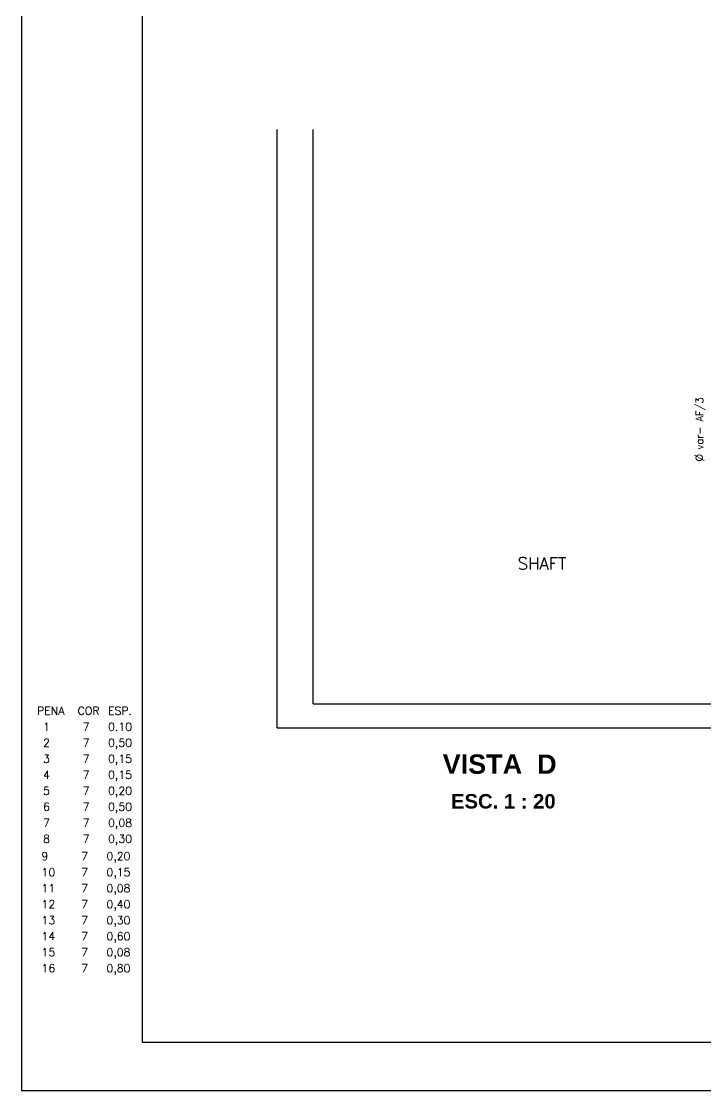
# Model space of a CAD drawing. Header units: millimetres. Extents: x -2485 to 3289, y -257 to 1952.
# Drawn here: x 0 to 2.834, y 15.34 to 19.767 of the extents above; entities that cross this region are included whole.
import ezdxf
from ezdxf.enums import TextEntityAlignment as Align

# ---------------------------------------------------------------- set-up
doc = ezdxf.new("R2010")
doc.units = ezdxf.units.MM
doc.header["$LTSCALE"] = 0.3
doc.linetypes.add('CONTINUO', pattern=[0])
for name, color, linetype in [('PAREDE', 7, 'CONTINUO'), ('TEX', 11, 'Continuous'), ('TEXTO', 3, 'Continuous'), ('TUB', 1, 'Continuous'), ('VISTAS', 1, 'Continuous')]:
    doc.layers.add(name, color=color, linetype=linetype)
doc.styles.add('ROMAND', font='romand')
doc.styles.add('ROMANS', font='romans.shx', dxfattribs={"height": 0.03})
doc.styles.add('SANSSERIFBOLD', font='sasb____.pfb')

# ---------------------------------------------------------------- blocks, each defined once
blk = doc.blocks.new('VI')
at = {"layer": 'TEX', "color": 9, "linetype": 'Continuous', "style": 'SANSSERIFBOLD'}
blk.add_text('VISTA', height=0.08, dxfattribs=at).set_placement((-0.0701, 0.0285), align=Align.CENTER)
at = {"layer": 'TEX', "color": 3, "linetype": 'Continuous', "style": 'SANSSERIFBOLD'}
blk.add_text('ESC. 1 : 20', height=0.06, dxfattribs=at).set_placement((0.0164, -0.1155), align=Align.CENTER)
at = {"layer": 'TEXTO', "color": 9, "style": 'SANSSERIFBOLD'}
blk.add_attdef('A', (0.1564, 0.0282), '', height=0.08, dxfattribs=at)
blk = doc.blocks.new('D')
at = {"layer": 'TEX', "color": 9, "style": 'ROMANS'}
blk.add_text('%%c', height=0.04, dxfattribs=at).set_placement((0.0018, -0.0037))
at = {"layer": 'TEX', "color": 9, "linetype": 'Continuous', "style": 'ROMANS'}
blk.add_attdef('N', (0.0529, 0), '', height=0.03, dxfattribs=at)

msp = doc.modelspace()

# ---------------------------------------------------------------- linework, layer by layer
at = {"color": 4, "linetype": 'Continuous'}
for p, q in [((0, 27.019655), (0, 15.339655)), ((0, 15.339655), (16.62, 15.339655))]:
    msp.add_line(p, q, dxfattribs=at)
at = {"color": 12, "linetype": 'Continuous'}
for p, q in [((0.5, 26.819655), (0.5, 15.539655)), ((0.5, 15.539655), (16.42, 15.539655))]:
    msp.add_line(p, q, dxfattribs=at)
at = {"layer": 'PAREDE'}
for p, q in [((1.05899, 16.841199), (1.05899, 19.31951)), ((1.20899, 16.941199), (1.20899, 19.31951)), ((1.20899, 16.941199), (7.83399, 16.941199)), ((1.05899, 16.841199), (7.98399, 16.841199))]:
    msp.add_line(p, q, dxfattribs=at)

# ---------------------------------------------------------------- block references
at = {"layer": 'TUB'}
msp.add_blockref('VI', (1.979616, 16.62318), dxfattribs=at).add_auto_attribs({'A': 'D'})
at = {"layer": 'VISTAS', "rotation": 90}
msp.add_blockref('D', (2.823575, 17.941224), dxfattribs=at).add_auto_attribs({'N': 'var- AF/3'})

# ---------------------------------------------------------------- texts
at = {"layer": 'TEX', "color": 9, "style": 'ROMAND'}
msp.add_text('SHAFT', height=0.05, dxfattribs=at).set_placement((2.055729, 17.497772))
at = {"layer": 'TEX', "color": 3, "style": 'ROMANS'}
for s, height, p in [('PENA', 0.0331349, (0.064918, 16.895872)), ('COR', 0.0331349, (0.232961, 16.895872)), ('ESP.', 0.0331349, (0.358916, 16.895872)), ('1', 0.033135, (0.089944, 16.829602)), ('7', 0.033135, (0.254422, 16.829602)), ('0.10', 0.0331349, (0.358916, 16.829602)), ('2', 0.033135, (0.089944, 16.763332)), ('7', 0.033135, (0.254422, 16.763332)), ('0,50', 0.0331349, (0.358916, 16.763332)), ('3', 0.033135, (0.089944, 16.697062)), ('7', 0.033135, (0.254422, 16.697062)), ('0,15', 0.0331349, (0.358916, 16.697062)), ('4', 0.033135, (0.089944, 16.630793)), ('7', 0.033135, (0.254422, 16.630793)), ('0,15', 0.0331349, (0.358916, 16.630793)), ('5', 0.033135, (0.089944, 16.564523)), ('7', 0.033135, (0.254422, 16.564523)), ('0,20', 0.0331349, (0.358916, 16.564523)), ('6', 0.033135, (0.089944, 16.498253)), ('7', 0.033135, (0.254422, 16.498253)), ('0,50', 0.0331349, (0.358916, 16.498253)), ('7', 0.033135, (0.089944, 16.431983)), ('7', 0.033135, (0.254422, 16.431983)), ('0,08', 0.0331349, (0.358916, 16.431983)), ('8', 0.033135, (0.089944, 16.365713)), ('7', 0.033135, (0.254422, 16.365713)), ('0,30', 0.0331349, (0.358916, 16.365713)), ('9', 0.033135, (0.083359, 16.293779)), ('7', 0.033135, (0.247836, 16.293779)), ('0,20', 0.0331349, (0.352331, 16.293779)), ('10', 0.0331349, (0.083359, 16.22751)), ('7', 0.033135, (0.247836, 16.22751)), ('0,15', 0.0331349, (0.352331, 16.22751)), ('11', 0.0331349, (0.083359, 16.16124)), ('7', 0.033135, (0.247836, 16.16124)), ('0,08', 0.0331349, (0.352331, 16.16124)), ('12', 0.0331349, (0.083359, 16.09497)), ('7', 0.033135, (0.247836, 16.09497)), ('0,40', 0.0331349, (0.352331, 16.09497)), ('13', 0.0331349, (0.083359, 16.0287)), ('7', 0.033135, (0.247836, 16.0287)), ('0,30', 0.0331349, (0.352331, 16.0287)), ('14', 0.0331349, (0.083359, 15.96243)), ('7', 0.033135, (0.247836, 15.96243)), ('0,60', 0.0331349, (0.352331, 15.96243)), ('15', 0.0331349, (0.083359, 15.89616)), ('7', 0.033135, (0.247836, 15.89616)), ('0,08', 0.0331349, (0.352331, 15.89616)), ('16', 0.0331349, (0.083359, 15.82989)), ('7', 0.033135, (0.247836, 15.82989)), ('0,80', 0.0331349, (0.352331, 15.82989))]:
    msp.add_text(s, height=height, dxfattribs=at).set_placement(p)

doc.saveas('drawing.dxf')
